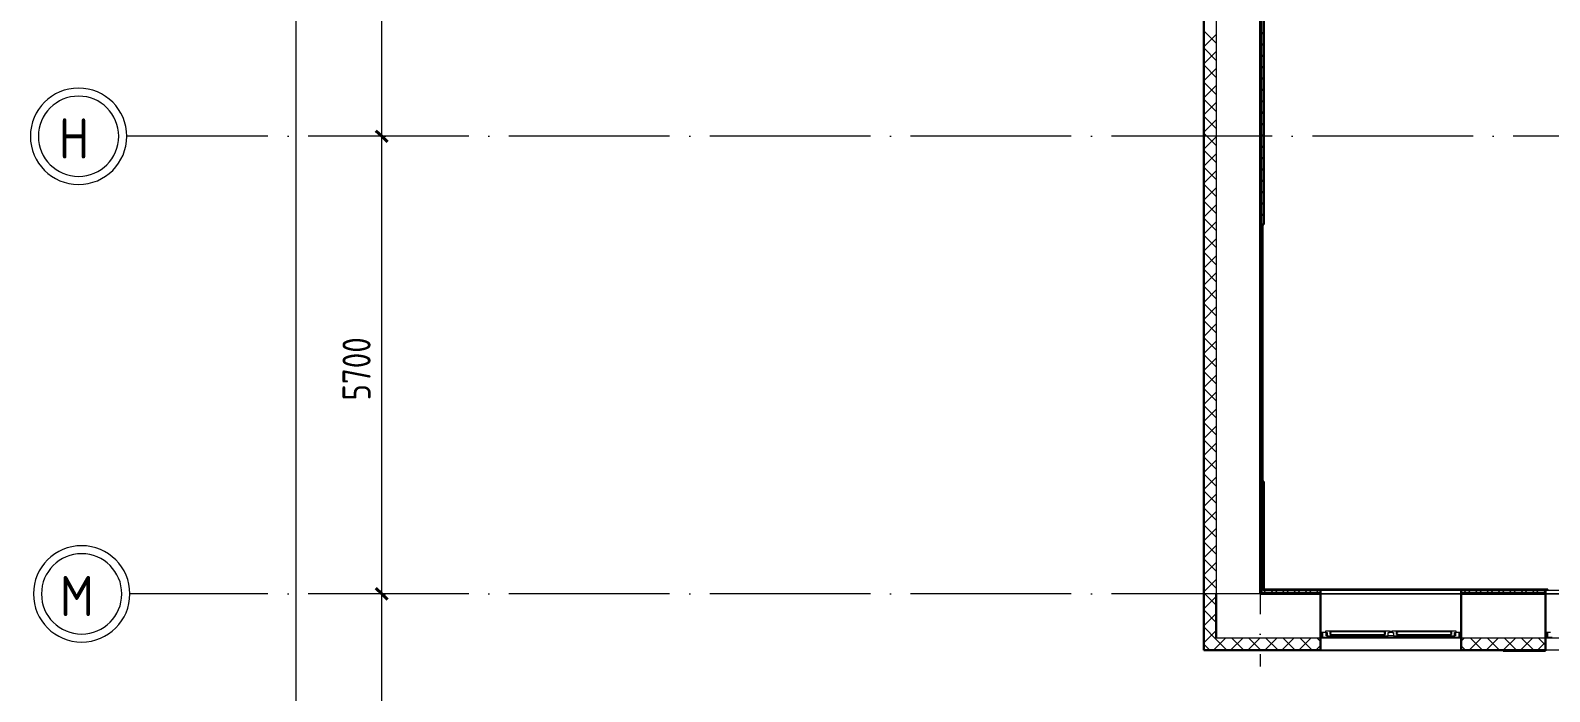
# Model space of a CAD drawing. Header units: millimetres. Extents: x -325553 to 627452, y -28539 to 738858.
# Drawn here: x 91563 to 110475, y 648454 to 656691 of the extents above; entities that cross this region are included whole.
import ezdxf

# ---------------------------------------------------------------- set-up
doc = ezdxf.new("R2010")
doc.units = ezdxf.units.MM
doc.linetypes.add('ADSK_Линия сетки', pattern=[25, 20, -2.5, 0, -2.5])
for name, color, linetype, lineweight in [('_ Окна', 7, 'Continuous', 9), ('Ограждение', 252, 'Continuous', 9), ('Окна', 252, 'Continuous', 9), ('Оси', 252, 'Continuous', 9), ('Размеры', 7, 'Continuous', 9), ('Стены внутренние', 7, 'Continuous', 18), ('Стены наружные', 7, 'Continuous', 18), ('Стены штриховка', 7, 'Continuous', 9)]:
    doc.layers.add(name, color=color, linetype=linetype, lineweight=lineweight)
doc.styles.add('GOST Common_1', font='', dxfattribs={"height": 250})
doc.styles.add('GOST Common_3', font='', dxfattribs={"height": 3.5})
doc.styles.get('GOST Common_1').set_extended_font_data('GOST type B')
doc.styles.get('GOST Common_3').set_extended_font_data('GOST 2.304 type A')

# ---------------------------------------------------------------- blocks, each defined once
blk = doc.blocks.new('2 этаж')
at = {"layer": '_ Окна', "color": 251, "true_color": 0x636466}
for p, q in [((108451, 16479), (108426, 16479)), ((108451, 16421), (108451, 16479)), ((108549, 16487), (108546, 16487)), ((108546, 16487), (108546, 16455)), ((108546, 16455), (108549, 16455)), ((109226, 16487), (108549, 16487)), ((108549, 16487), (108549, 16455)), ((108549, 16455), (108549, 16487)), ((108549, 16455), (109226, 16455)), ((109226, 16455), (109226, 16487)), ((109226, 16487), (109226, 16455)), ((109229, 16487), (109226, 16487)), ((109226, 16455), (109229, 16455)), ((109229, 16455), (109229, 16487)), ((109376, 16487), (109373, 16487)), ((109373, 16487), (109373, 16455)), ((109373, 16455), (109376, 16455)), ((110053, 16487), (109376, 16487)), ((109376, 16487), (109376, 16455)), ((109376, 16455), (109376, 16487)), ((109376, 16455), (110053, 16455)), ((110053, 16455), (110053, 16487)), ((110053, 16487), (110053, 16455)), ((110056, 16487), (110053, 16487)), ((110053, 16455), (110056, 16455)), ((110056, 16455), (110056, 16487)), ((110176, 16479), (110151, 16479)), ((110151, 16479), (110151, 16421)), ((111251, 16479), (111226, 16479)), ((111251, 16421), (111251, 16479)), ((108426, 16421), (108451, 16421)), ((110151, 16421), (110176, 16421)), ((111226, 16421), (111251, 16421))]:
    blk.add_line(p, q, dxfattribs=at)
at = {"layer": '_ Окна', "color": 251, "lineweight": 18, "true_color": 0x636466}
for p, q in [((108489, 16479), (108451, 16479)), ((108451, 16479), (108451, 16421)), ((108545, 16496), (108489, 16496)), ((108489, 16496), (108489, 16479)), ((108489, 16479), (108509, 16479)), ((108497, 16438), (108497, 16479)), ((108509, 16479), (108509, 16438)), ((108546, 16495), (108545, 16496)), ((108547, 16496), (108546, 16495)), ((108546, 16455), (108546, 16487)), ((108546, 16487), (108564, 16487)), ((108564, 16455), (108546, 16455)), ((108562, 16496), (108547, 16496)), ((108559, 16438), (108564, 16455)), ((108564, 16487), (108562, 16496)), ((109213, 16496), (109211, 16487)), ((109211, 16487), (109229, 16487)), ((109229, 16455), (109211, 16455)), ((109211, 16455), (109216, 16438)), ((109228, 16496), (109213, 16496)), ((109229, 16495), (109228, 16496)), ((109230, 16496), (109229, 16495)), ((109229, 16487), (109229, 16455)), ((109286, 16496), (109230, 16496)), ((109266, 16438), (109266, 16479)), ((109266, 16479), (109286, 16479)), ((109286, 16479), (109286, 16496)), ((109372, 16496), (109316, 16496)), ((109316, 16496), (109316, 16479)), ((109316, 16479), (109336, 16479)), ((109336, 16479), (109336, 16438)), ((109373, 16495), (109372, 16496)), ((109374, 16496), (109373, 16495)), ((109373, 16455), (109373, 16487)), ((109373, 16487), (109391, 16487)), ((109391, 16455), (109373, 16455)), ((109389, 16496), (109374, 16496)), ((109386, 16438), (109391, 16455)), ((109391, 16487), (109389, 16496)), ((110040, 16496), (110038, 16487)), ((110038, 16487), (110056, 16487)), ((110056, 16455), (110038, 16455)), ((110038, 16455), (110043, 16438)), ((110055, 16496), (110040, 16496)), ((110056, 16495), (110055, 16496)), ((110057, 16496), (110056, 16495)), ((110056, 16487), (110056, 16455)), ((110113, 16496), (110057, 16496)), ((110093, 16438), (110093, 16479)), ((110093, 16479), (110113, 16479)), ((110105, 16479), (110105, 16438)), ((110113, 16479), (110113, 16496)), ((110151, 16479), (110113, 16479)), ((110151, 16421), (110151, 16479)), ((111289, 16479), (111251, 16479)), ((111251, 16479), (111251, 16421)), ((108451, 16421), (108510, 16421)), ((108509, 16438), (108497, 16438)), ((108509, 16438), (108559, 16438)), ((108510, 16421), (108515, 16438)), ((109216, 16438), (109266, 16438)), ((109336, 16438), (109386, 16438)), ((110043, 16438), (110093, 16438)), ((110087, 16438), (110092, 16421)), ((110092, 16421), (110151, 16421)), ((110105, 16438), (110093, 16438)), ((111251, 16421), (111310, 16421))]:
    blk.add_line(p, q, dxfattribs=at)
at = {"layer": 'Ограждение', "color": 251, "true_color": 0x636466}
blk.add_line((107711, 18361), (107711, 21561), dxfattribs=at)
at = {"layer": 'Окна', "color": 251, "true_color": 0x636466}
for p, q in [((108547, 16496), (108545, 16496)), ((109213, 16496), (108562, 16496)), ((109230, 16496), (109228, 16496)), ((109286, 16496), (109316, 16496)), ((109316, 16479), (109286, 16479)), ((109374, 16496), (109372, 16496)), ((110040, 16496), (109389, 16496)), ((110057, 16496), (110055, 16496)), ((108510, 16421), (110092, 16421)), ((108559, 16438), (109216, 16438)), ((109336, 16438), (109266, 16438)), ((109386, 16438), (110043, 16438))]:
    blk.add_line(p, q, dxfattribs=at)
at = {"layer": 'Оси', "color": 251, "linetype": 'ADSK_Линия сетки', "ltscale": 100, "true_color": 0x636466}
for p, q in [((107676, 33711), (107676, 16057)), ((165326, 22661), (93566, 22661)), ((165326, 16961), (93604, 16961))]:
    blk.add_line(p, q, dxfattribs=at)
at = {"layer": 'Оси', "color": 251, "lineweight": 20, "true_color": 0x636466}
for centre, radius, start, end in [((92966, 22661), 600, 90, 270), ((92966, 22661), 500, 90, 270), ((92966, 22661), 600, 270, 90), ((92966, 22661), 500, 270, 90), ((93004, 16961), 600, 90, 270), ((93004, 16961), 500, 90, 270), ((93004, 16961), 600, 270, 90), ((93004, 16961), 500, 270, 90)]:
    blk.add_arc(centre, radius, start, end, dxfattribs=at)
at = {"layer": 'Размеры', "color": 251, "lineweight": 20, "true_color": 0x636466}
for p, q in [((95676, -18880), (95676, 28511)), ((96739, 22661), (96739, 28511)), ((96739, 22661), (96589, 22661)), ((96739, 22661), (96589, 22661)), ((96739, 16961), (96739, 22661)), ((96739, 22661), (96789, 22661)), ((96739, 22661), (96789, 22661)), ((96739, 16961), (96589, 16961)), ((96739, 16961), (96589, 16961)), ((96739, 13261), (96739, 16961)), ((96739, 16961), (96789, 16961)), ((96739, 16961), (96789, 16961))]:
    blk.add_line(p, q, dxfattribs=at)
at = {"layer": 'Размеры', "color": 251, "lineweight": 40, "true_color": 0x636466}
for p, q in [((96739, 22661), (96668, 22731)), ((96739, 22661), (96668, 22731)), ((96739, 22661), (96810, 22590)), ((96739, 22661), (96810, 22590)), ((96739, 16961), (96668, 17031)), ((96739, 16961), (96668, 17031)), ((96739, 16961), (96810, 16890)), ((96739, 16961), (96810, 16890))]:
    blk.add_line(p, q, dxfattribs=at)
at = {"layer": 'Стены внутренние', "color": 251, "lineweight": 30, "true_color": 0x636466}
for p, q in [((106974, 29063), (106974, 16259)), ((107126, 16961), (107126, 16411)), ((107676, 16961), (108426, 16961)), ((107676, 16961), (107676, 16961)), ((108426, 16961), (108426, 16259)), ((110176, 16961), (111226, 16961)), ((110176, 16961), (110176, 16259)), ((111226, 16961), (111226, 16259)), ((106974, 16259), (108426, 16259)), ((110176, 16259), (111226, 16259))]:
    blk.add_line(p, q, dxfattribs=at)
at = {"layer": 'Стены внутренние', "color": 251, "true_color": 0x636466}
for p, q in [((107126, 28911), (107126, 16961)), ((108426, 16961), (110176, 16961)), ((111226, 16961), (112976, 16961)), ((114026, 16411), (107126, 16411)), ((110176, 16259), (108426, 16259)), ((112976, 16259), (111226, 16259))]:
    blk.add_line(p, q, dxfattribs=at)
at = {"layer": 'Стены внутренние', "color": 251, "linetype": 'Continuous', "lineweight": 9, "true_color": 0x636466}
for p, q in [((107126, 23820), (106976, 23970)), ((106976, 23779), (107126, 23929)), ((106976, 23749), (106974, 23753)), ((107126, 23607), (106976, 23757)), ((106976, 23567), (107126, 23717)), ((107126, 23395), (106976, 23545)), ((106976, 23355), (107126, 23505)), ((107126, 23183), (106976, 23333)), ((106976, 23143), (107126, 23293)), ((107126, 22971), (106976, 23121)), ((106976, 22931), (107126, 23081)), ((106976, 22950), (106974, 22947)), ((107126, 22759), (106976, 22909)), ((106976, 22718), (107126, 22868)), ((107126, 22547), (106976, 22697)), ((106976, 22506), (107126, 22656)), ((107126, 22335), (106976, 22485)), ((106976, 22294), (107126, 22444)), ((107126, 22122), (106976, 22272)), ((106976, 22082), (107126, 22232)), ((107126, 21910), (106976, 22060)), ((106976, 21870), (107126, 22020)), ((107126, 21698), (106976, 21848)), ((106976, 21658), (107126, 21808)), ((107126, 21486), (106976, 21636)), ((106976, 21446), (107126, 21596)), ((107126, 21274), (106976, 21424)), ((106976, 21234), (107126, 21384)), ((107126, 21062), (106976, 21212)), ((106976, 21021), (107126, 21171)), ((107126, 20850), (106976, 21000)), ((106976, 20809), (107126, 20959)), ((107126, 20638), (106976, 20788)), ((106976, 20597), (107126, 20747)), ((106976, 20512), (106974, 20508)), ((107126, 20425), (106976, 20575)), ((106976, 20385), (107126, 20535)), ((107126, 20213), (106976, 20363)), ((106976, 20173), (107126, 20323)), ((107126, 20001), (106976, 20151)), ((106976, 19961), (107126, 20111)), ((107126, 19789), (106976, 19939)), ((106976, 19749), (107126, 19899)), ((107126, 19577), (106976, 19727)), ((106976, 19536), (107126, 19686)), ((107126, 19365), (106976, 19515)), ((106976, 19324), (107126, 19474)), ((107126, 19153), (106976, 19303)), ((106976, 19279), (106974, 19282)), ((106976, 19112), (107126, 19262)), ((107126, 18941), (106976, 19091)), ((106976, 19076), (106976, 19076)), ((106976, 18900), (107126, 19050)), ((107126, 18728), (106976, 18878)), ((106976, 18688), (107126, 18838)), ((107126, 18516), (106976, 18666)), ((106976, 18476), (107126, 18626)), ((107126, 18304), (106976, 18454)), ((106976, 18264), (107126, 18414)), ((107126, 18092), (106976, 18242)), ((106976, 18052), (107126, 18202)), ((107126, 17880), (106976, 18030)), ((106976, 17839), (107126, 17989)), ((107126, 17668), (106976, 17818)), ((106976, 17627), (107126, 17777)), ((107126, 17456), (106976, 17606)), ((106976, 17415), (107126, 17565)), ((107126, 17243), (106976, 17393)), ((106976, 17203), (107126, 17353)), ((106976, 17044), (106974, 17047)), ((107126, 17031), (106976, 17181)), ((106976, 16991), (107126, 17141)), ((107126, 16819), (106976, 16969)), ((106976, 16779), (107126, 16929)), ((107126, 16607), (106976, 16757)), ((106976, 16567), (107126, 16717)), ((107126, 16395), (106976, 16545)), ((106976, 16355), (107126, 16505)), ((107048, 16261), (106976, 16333)), ((107094, 16261), (107126, 16292)), ((107126, 16292), (107244, 16411)), ((107260, 16261), (107126, 16395)), ((107307, 16261), (107457, 16411)), ((107472, 16261), (107322, 16411)), ((107519, 16261), (107669, 16411)), ((107684, 16261), (107534, 16411)), ((107731, 16261), (107881, 16411)), ((107897, 16261), (107747, 16411)), ((107943, 16261), (108093, 16411)), ((108109, 16261), (107959, 16411)), ((108155, 16261), (108305, 16411)), ((108321, 16261), (108171, 16411)), ((108367, 16261), (108424, 16318)), ((108426, 16368), (108383, 16411)), ((110176, 16373), (110214, 16411)), ((110230, 16261), (110178, 16313)), ((110276, 16261), (110426, 16411)), ((110442, 16261), (110292, 16411)), ((110488, 16261), (110638, 16411)), ((110654, 16261), (110504, 16411)), ((110701, 16261), (110851, 16411)), ((110866, 16261), (110716, 16411)), ((110913, 16261), (111063, 16411)), ((111079, 16261), (110929, 16411)), ((111125, 16261), (111226, 16362)), ((111224, 16327), (111141, 16411)), ((107429, 16259), (107428, 16261)), ((107572, 16261), (107572, 16260)), ((107807, 16261), (107805, 16259)), ((110245, 16259), (110244, 16261)), ((110270, 16261), (110269, 16259)), ((110622, 16261), (110621, 16259))]:
    blk.add_line(p, q, dxfattribs=at)
at = {"layer": 'Стены наружные', "color": 251, "lineweight": 30, "true_color": 0x636466}
for p, q in [((107676, 16961), (107676, 28361)), ((107721, 24861), (107721, 21561)), ((107691, 21561), (107691, 16976)), ((107721, 21561), (107691, 21561)), ((107691, 16976), (107691, 18361)), ((107721, 18361), (107691, 18361)), ((107721, 18361), (107721, 17016)), ((107676, 16961), (108426, 16961)), ((107721, 17016), (111256, 17016)), ((107721, 17011), (107721, 17006)), ((111256, 17011), (107721, 17011)), ((107721, 17006), (108426, 17006)), ((108426, 17006), (108426, 16961)), ((110176, 17006), (111226, 17006)), ((110176, 17006), (110176, 16961)), ((110176, 16961), (111226, 16961)), ((111226, 17006), (111226, 16961)), ((111256, 17011), (111256, 17016)), ((110701, 16259), (111226, 16259)), ((110701, 16259), (110701, 16254)), ((111226, 16254), (110701, 16254)), ((111226, 16259), (111226, 16254))]:
    blk.add_line(p, q, dxfattribs=at)
at = {"layer": 'Стены наружные', "color": 251, "linetype": 'Continuous', "lineweight": 9, "true_color": 0x636466}
for p, q in [((107721, 23932), (107691, 23962)), ((107691, 23928), (107721, 23958)), ((107676, 23631), (107691, 23646)), ((107721, 23790), (107691, 23820)), ((107691, 23787), (107721, 23817)), ((107721, 23649), (107691, 23679)), ((107691, 23646), (107721, 23676)), ((107721, 23507), (107691, 23537)), ((107691, 23504), (107721, 23534)), ((107721, 23366), (107691, 23396)), ((107691, 23363), (107721, 23393)), ((107676, 23206), (107691, 23221)), ((107721, 23225), (107691, 23255)), ((107691, 23221), (107721, 23251)), ((107721, 23083), (107691, 23113)), ((107691, 23080), (107721, 23110)), ((107721, 22942), (107691, 22972)), ((107691, 22938), (107721, 22968)), ((107676, 22782), (107691, 22797)), ((107721, 22800), (107691, 22830)), ((107691, 22797), (107721, 22827)), ((107721, 22659), (107691, 22689)), ((107691, 22656), (107721, 22686)), ((107721, 22517), (107691, 22547)), ((107691, 22514), (107721, 22544)), ((107676, 22358), (107691, 22373)), ((107721, 22376), (107691, 22406)), ((107691, 22373), (107721, 22403)), ((107721, 22235), (107691, 22265)), ((107691, 22231), (107721, 22261)), ((107676, 21934), (107691, 21949)), ((107721, 22093), (107691, 22123)), ((107691, 22090), (107721, 22120)), ((107721, 21952), (107691, 21982)), ((107691, 21949), (107721, 21979)), ((107721, 21810), (107691, 21840)), ((107691, 21807), (107721, 21837)), ((107721, 21669), (107691, 21699)), ((107691, 21666), (107721, 21696)), ((107676, 21509), (107691, 21524)), ((107676, 21085), (107691, 21100)), ((107676, 20661), (107691, 20676)), ((107676, 20236), (107691, 20251)), ((107676, 19812), (107691, 19827)), ((107676, 19388), (107691, 19403)), ((107676, 18964), (107691, 18979)), ((107676, 18539), (107691, 18554)), ((107721, 18275), (107691, 18305)), ((107691, 18272), (107721, 18302)), ((107721, 18133), (107691, 18163)), ((107691, 18130), (107721, 18160)), ((107676, 18115), (107691, 18130)), ((107721, 17992), (107691, 18022)), ((107691, 17989), (107721, 18019)), ((107721, 17851), (107691, 17881)), ((107691, 17847), (107721, 17877)), ((107676, 17691), (107691, 17706)), ((107721, 17709), (107691, 17739)), ((107691, 17706), (107721, 17736)), ((107721, 17568), (107691, 17598)), ((107691, 17564), (107721, 17594)), ((107721, 17426), (107691, 17456)), ((107691, 17423), (107721, 17453)), ((107676, 17267), (107691, 17282)), ((107721, 17285), (107691, 17315)), ((107691, 17282), (107721, 17312)), ((107721, 17143), (107691, 17173)), ((107691, 17140), (107721, 17170)), ((107717, 17006), (107691, 17032)), ((107698, 17006), (107721, 17029)), ((107691, 16999), (107698, 17006)), ((107747, 16976), (107717, 17006)), ((107794, 16961), (107809, 16976)), ((107809, 16976), (107839, 17006)), ((107889, 16976), (107859, 17006)), ((107951, 16976), (107981, 17006)), ((108030, 16976), (108000, 17006)), ((108092, 16976), (108122, 17006)), ((108172, 16976), (108142, 17006)), ((108219, 16961), (108234, 16976)), ((108234, 16976), (108264, 17006)), ((108313, 16976), (108283, 17006)), ((108375, 16976), (108405, 17006)), ((108426, 17004), (108424, 17006)), ((110214, 16976), (110244, 17006)), ((110293, 16976), (110263, 17006)), ((110340, 16961), (110355, 16976)), ((110355, 16976), (110385, 17006)), ((110434, 16976), (110404, 17006)), ((110496, 16976), (110526, 17006)), ((110576, 16976), (110546, 17006)), ((110638, 16976), (110668, 17006)), ((110717, 16976), (110687, 17006)), ((110764, 16961), (110779, 16976)), ((110779, 16976), (110809, 17006)), ((110859, 16976), (110829, 17006)), ((110921, 16976), (110951, 17006)), ((111000, 16976), (110970, 17006)), ((111062, 16976), (111092, 17006)), ((111141, 16976), (111111, 17006)), ((111188, 16961), (111203, 16976)), ((111203, 16976), (111226, 16998)), ((110834, 16254), (110832, 16258))]:
    blk.add_line(p, q, dxfattribs=at)
at = {"layer": 'Стены наружные', "color": 251, "true_color": 0x636466}
for p, q in [((108426, 17006), (110176, 17006)), ((110176, 16961), (108426, 16961)), ((111226, 17006), (112976, 17006)), ((112976, 16961), (111226, 16961)), ((107901, 16254), (107901, 16259)), ((110696, 16254), (107901, 16254)), ((108426, 16259), (110176, 16259)), ((108426, 16259), (108426, 16254)), ((110176, 16254), (110176, 16259)), ((110701, 16253), (110176, 16253)), ((110696, 16254), (110696, 16259)), ((110696, 16258), (110701, 16258))]:
    blk.add_line(p, q, dxfattribs=at)
at = {"layer": 'Стены штриховка', "color": 251, "true_color": 0x636466}
for p, q in [((106976, 16259), (106976, 29063)), ((107691, 21561), (107691, 24861)), ((107691, 24861), (107691, 21561)), ((108426, 16976), (107691, 16976)), ((107721, 17011), (107721, 17016)), ((111226, 16976), (110176, 16976)), ((108426, 16335), (108424, 16335)), ((108424, 16335), (108424, 16261)), ((110178, 16335), (110176, 16335)), ((110178, 16261), (110178, 16335)), ((111226, 16335), (111224, 16335)), ((111224, 16335), (111224, 16261)), ((108424, 16261), (106974, 16261)), ((111224, 16261), (110178, 16261))]:
    blk.add_line(p, q, dxfattribs=at)
at = {"layer": 'Оси', "color": 251, "true_color": 0x636466, "style": 'GOST Common_1', "width": 0.9}
for s, p in [('Н', (92719, 22385)), ('М', (92733, 16685))]:
    blk.add_text(s, height=500, dxfattribs=at).set_placement(p)
at = {"layer": 'Размеры', "color": 251, "lineweight": 20, "true_color": 0x636466, "insert": (96251, 19369), "char_height": 350, "width": 1059.58, "attachment_point": 1, "rotation": 90, "line_spacing_factor": 1.022761, "style": 'GOST Common_3'}
blk.add_mtext('5700', dxfattribs=at)

msp = doc.modelspace()

# ---------------------------------------------------------------- block references
msp.add_blockref('2 этаж', (-802.7, 632710.4))

doc.saveas('drawing.dxf')
